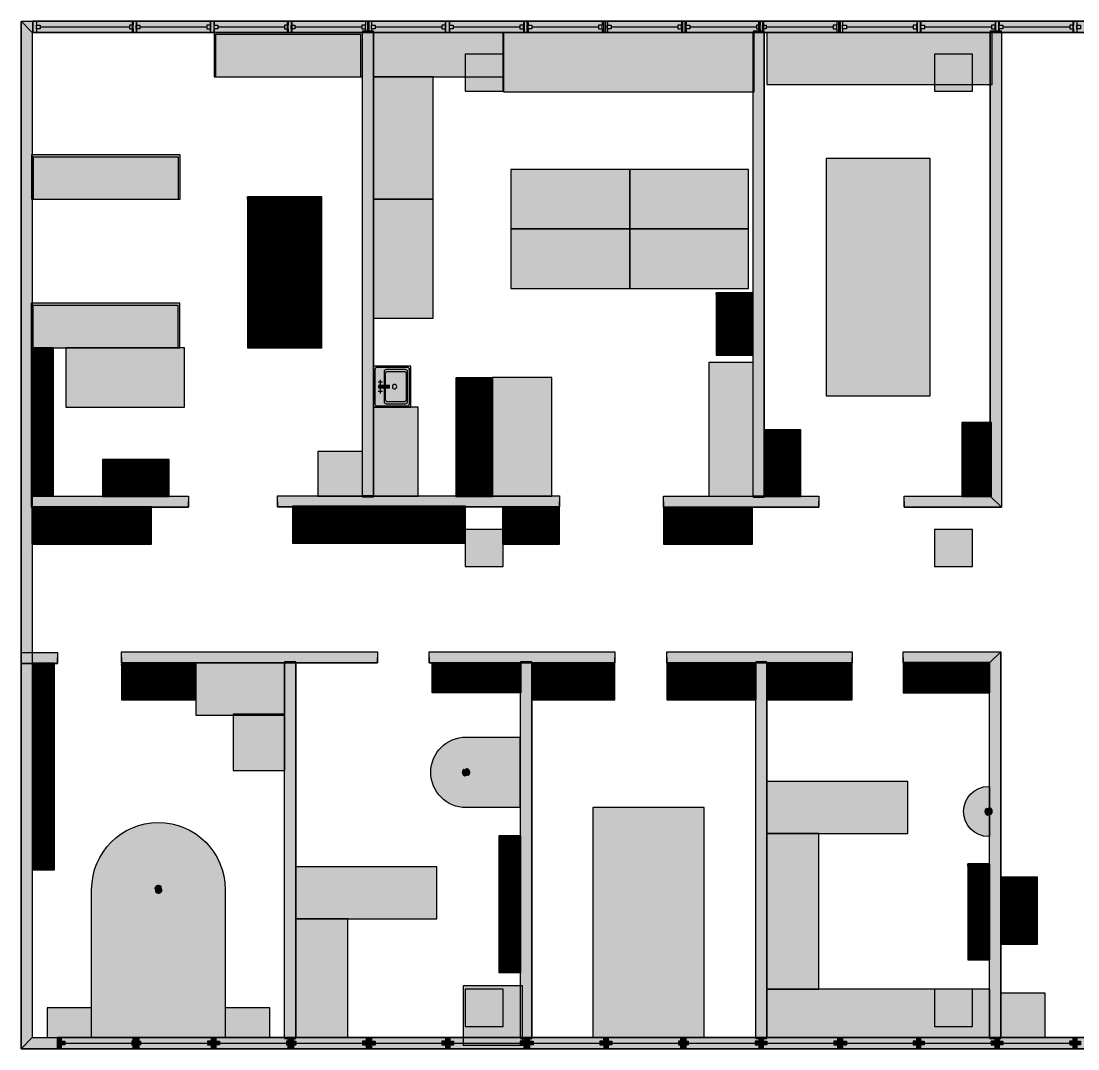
# Model space of a CAD drawing. Extents: x 245 to 28831, y 314 to 14169.
# Drawn here: x 245 to 14485, y 314 to 14169 of the extents above; entities that cross this region are included whole.
import ezdxf

# ---------------------------------------------------------------- set-up
doc = ezdxf.new("R2010")
doc.units = 0
doc.header["$LTSCALE"] = 292.888101
doc.header["$MEASUREMENT"] = 0
doc.linetypes.add('DASHED2', pattern=[0.375, 0.25, -0.125])
for name, color, linetype in [('MOUNTABLE', 7, 'CONTINUOUS'), ('OBSTACLE', 7, 'CONTINUOUS'), ('OCCUPIED', 7, 'CONTINUOUS'), ('WALL', 7, 'CONTINUOUS')]:
    doc.layers.add(name, color=color, linetype=linetype)
pattern_1 = [(45, (0, 0), (-2.2352, 2.2352), [])]

msp = doc.modelspace()

# ---------------------------------------------------------------- hatches: boundary and pattern name
at = {"layer": 'MOUNTABLE'}
for points in [[(2845, 14017), (2845, 13417), (4845, 13417), (4845, 14017)], [(6739, 13726), (6229, 13726), (6229, 13226), (6739, 13226)], [(13064, 13726), (12554, 13726), (12554, 13226), (13064, 13226)], [(386, 12367), (386, 11767), (2386, 11767), (2386, 12367)], [(381, 10367), (381, 9767), (2381, 9767), (2381, 10367)], [(6739, 7317), (6229, 7317), (6229, 6817), (6739, 6817)], [(13064, 7317), (12554, 7317), (12554, 6817), (13064, 6817)], [(6739, 1117), (6229, 1117), (6229, 617), (6739, 617)], [(13064, 1117), (12554, 1117), (12554, 617), (13064, 617)]]:
    msp.add_hatch(color=251, dxfattribs=at).paths.add_polyline_path(points)
at = {"layer": 'OBSTACLE'}
h = msp.add_hatch(dxfattribs=at)
h.set_pattern_fill('ANSI31', scale=25.4, style=0)
h.set_pattern_definition(pattern_1)
h.paths.add_polyline_path([(4295, 11800), (3295, 11800), (3295, 9767), (4295, 9767)], flags=0)
h = msp.add_hatch(dxfattribs=at)
h.set_pattern_fill('ANSI31', scale=25.4, style=0)
h.set_pattern_definition(pattern_1)
h.paths.add_polyline_path([(10110, 10505), (9610, 10505), (9610, 9664), (10110, 9664)], flags=0)
h = msp.add_hatch(dxfattribs=at)
h.set_pattern_fill('ANSI31', scale=25.4, style=0)
h.set_pattern_definition(pattern_1)
h.paths.add_polyline_path([(381, 7767), (681, 7767), (681, 9767), (381, 9767)], flags=0)
h = msp.add_hatch(dxfattribs=at)
h.set_pattern_fill('ANSI31', scale=25.4, style=0)
h.set_pattern_definition(pattern_1)
h.paths.add_polyline_path([(6601, 9360), (6101, 9360), (6101, 7760), (6601, 7760)], flags=0)
h = msp.add_hatch(dxfattribs=at)
h.set_pattern_fill('ANSI31', scale=25.4, style=0)
h.set_pattern_definition(pattern_1)
h.paths.add_polyline_path([(13321, 8760), (12921, 8760), (12921, 7760), (13321, 7760)], flags=0)
h = msp.add_hatch(dxfattribs=at)
h.set_pattern_fill('ANSI31', scale=25.4, style=0)
h.set_pattern_definition(pattern_1)
h.paths.add_polyline_path([(10251, 7760), (10751, 7760), (10751, 8660), (10251, 8660)], flags=0)
h = msp.add_hatch(dxfattribs=at)
h.set_pattern_fill('ANSI31', scale=25.4, style=0)
h.set_pattern_definition(pattern_1)
h.paths.add_polyline_path([(2241, 7760), (2241, 8260), (1341, 8260), (1341, 7760)], flags=0)
h = msp.add_hatch(dxfattribs=at)
h.set_pattern_fill('ANSI31', scale=25.4, style=0)
h.set_pattern_definition(pattern_1)
h.paths.add_polyline_path([(391, 7620), (391, 7120), (2000, 7120), (2000, 7620)], flags=0)
h = msp.add_hatch(dxfattribs=at)
h.set_pattern_fill('ANSI31', scale=25.4, style=0)
h.set_pattern_definition(pattern_1)
h.paths.add_polyline_path([(3900, 7630), (3900, 7130), (6231, 7130), (6231, 7630)], flags=0)
h = msp.add_hatch(dxfattribs=at)
h.set_pattern_fill('ANSI31', scale=25.4, style=0)
h.set_pattern_definition(pattern_1)
h.paths.add_polyline_path([(6731, 7620), (6731, 7120), (7500, 7120), (7500, 7620)], flags=0)
h = msp.add_hatch(dxfattribs=at)
h.set_pattern_fill('ANSI31', scale=25.4, style=0)
h.set_pattern_definition(pattern_1)
h.paths.add_polyline_path([(8900, 7617), (8900, 7117), (10101, 7117), (10101, 7617)], flags=0)
h = msp.add_hatch(dxfattribs=at)
h.set_pattern_fill('ANSI31', scale=25.4, style=0)
h.set_pattern_definition(pattern_1)
h.paths.add_polyline_path([(395, 2728), (695, 2728), (695, 5512), (395, 5512)], flags=0)
h = msp.add_hatch(dxfattribs=at)
h.set_pattern_fill('ANSI31', scale=25.4, style=0)
h.set_pattern_definition(pattern_1)
h.paths.add_polyline_path([(1595, 5520), (1595, 5020), (2591, 5020), (2591, 5520)], flags=0)
h = msp.add_hatch(dxfattribs=at)
h.set_pattern_fill('ANSI31', scale=25.4, style=0)
h.set_pattern_definition(pattern_1)
h.paths.add_polyline_path([(5781, 5520), (5781, 5120), (6981, 5120), (6981, 5520)], flags=0)
h = msp.add_hatch(dxfattribs=at)
h.set_pattern_fill('ANSI31', scale=25.4, style=0)
h.set_pattern_definition(pattern_1)
h.paths.add_polyline_path([(7121, 5520), (7121, 5020), (8244, 5020), (8244, 5520)], flags=0)
h = msp.add_hatch(dxfattribs=at)
h.set_pattern_fill('ANSI31', scale=25.4, style=0)
h.set_pattern_definition(pattern_1)
h.paths.add_polyline_path([(8945, 5520), (8945, 5020), (10151, 5020), (10151, 5520)], flags=0)
h = msp.add_hatch(dxfattribs=at)
h.set_pattern_fill('ANSI31', scale=25.4, style=0)
h.set_pattern_definition(pattern_1)
h.paths.add_polyline_path([(10291, 5520), (10291, 5020), (11445, 5020), (11445, 5520)], flags=0)
h = msp.add_hatch(dxfattribs=at)
h.set_pattern_fill('ANSI31', scale=25.4, style=0)
h.set_pattern_definition(pattern_1)
h.paths.add_polyline_path([(12130, 5523), (12130, 5115), (13300, 5115), (13300, 5523)], flags=0)
h = msp.add_hatch(dxfattribs=at)
h.set_pattern_fill('ANSI31', scale=25.4, style=0)
h.set_pattern_definition(pattern_1)
h.paths.add_polyline_path([(6980, 3187), (6680, 3187), (6680, 1343), (6980, 1343)], flags=0)
h = msp.add_hatch(dxfattribs=at)
h.set_pattern_fill('ANSI31', scale=25.4, style=0)
h.set_pattern_definition(pattern_1)
h.paths.add_polyline_path([(13300, 2807), (13000, 2807), (13000, 1515), (13300, 1515)], flags=0)
h = msp.add_hatch(dxfattribs=at)
h.set_pattern_fill('ANSI31', scale=25.4, style=0)
h.set_pattern_definition(pattern_1)
h.paths.add_polyline_path([(13441, 1727), (13941, 1727), (13941, 2627), (13441, 2627)], flags=0)
h = msp.add_hatch(dxfattribs=at)
h.set_pattern_fill('ANSI31', scale=25.4, style=0)
h.set_pattern_definition(pattern_1)
h.paths.add_polyline_path([(735, 317), (735, 467), (785, 467), (785, 417), (785, 367), (785, 317)], flags=0)
h.paths.add_polyline_path([(1835, 317), (1835, 467), (1785, 467), (1785, 417), (1785, 367), (1785, 317)], flags=0)
h = msp.add_hatch(dxfattribs=at)
h.set_pattern_fill('ANSI31', scale=25.4, style=0)
h.set_pattern_definition(pattern_1)
h.paths.add_polyline_path([(1755, 317), (1755, 467), (1805, 467), (1805, 417), (1805, 367), (1805, 317)], flags=0)
h.paths.add_polyline_path([(2855, 317), (2855, 467), (2805, 467), (2805, 417), (2805, 367), (2805, 317)], flags=0)
h = msp.add_hatch(dxfattribs=at)
h.set_pattern_fill('ANSI31', scale=25.4, style=0)
h.set_pattern_definition(pattern_1)
h.paths.add_polyline_path([(2820, 317), (2820, 467), (2870, 467), (2870, 417), (2870, 367), (2870, 317)], flags=0)
h.paths.add_polyline_path([(3920, 317), (3920, 467), (3870, 467), (3870, 417), (3870, 367), (3870, 317)], flags=0)
h = msp.add_hatch(dxfattribs=at)
h.set_pattern_fill('ANSI31', scale=25.4, style=0)
h.set_pattern_definition(pattern_1)
h.paths.add_polyline_path([(3845, 317), (3845, 467), (3895, 467), (3895, 417), (3895, 367), (3895, 317)], flags=0)
h.paths.add_polyline_path([(4945, 317), (4945, 467), (4895, 467), (4895, 417), (4895, 367), (4895, 317)], flags=0)
h = msp.add_hatch(dxfattribs=at)
h.set_pattern_fill('ANSI31', scale=25.4, style=0)
h.set_pattern_definition(pattern_1)
h.paths.add_polyline_path([(4915, 317), (4915, 467), (4965, 467), (4965, 417), (4965, 367), (4965, 317)], flags=0)
h.paths.add_polyline_path([(6015, 317), (6015, 467), (5965, 467), (5965, 417), (5965, 367), (5965, 317)], flags=0)
h = msp.add_hatch(dxfattribs=at)
h.set_pattern_fill('ANSI31', scale=25.4, style=0)
h.set_pattern_definition(pattern_1)
h.paths.add_polyline_path([(5970, 317), (5970, 467), (6020, 467), (6020, 417), (6020, 367), (6020, 317)], flags=0)
h.paths.add_polyline_path([(7070, 317), (7070, 467), (7020, 467), (7020, 417), (7020, 367), (7020, 317)], flags=0)
h = msp.add_hatch(dxfattribs=at)
h.set_pattern_fill('ANSI31', scale=25.4, style=0)
h.set_pattern_definition(pattern_1)
h.paths.add_polyline_path([(7045, 317), (7045, 467), (7095, 467), (7095, 417), (7095, 367), (7095, 317)], flags=0)
h.paths.add_polyline_path([(8145, 317), (8145, 467), (8095, 467), (8095, 417), (8095, 367), (8095, 317)], flags=0)
h = msp.add_hatch(dxfattribs=at)
h.set_pattern_fill('ANSI31', scale=25.4, style=0)
h.set_pattern_definition(pattern_1)
h.paths.add_polyline_path([(8105, 317), (8105, 467), (8155, 467), (8155, 417), (8155, 367), (8155, 317)], flags=0)
h.paths.add_polyline_path([(9205, 317), (9205, 467), (9155, 467), (9155, 417), (9155, 367), (9155, 317)], flags=0)
h = msp.add_hatch(dxfattribs=at)
h.set_pattern_fill('ANSI31', scale=25.4, style=0)
h.set_pattern_definition(pattern_1)
h.paths.add_polyline_path([(9135, 317), (9135, 467), (9185, 467), (9185, 417), (9185, 367), (9185, 317)], flags=0)
h.paths.add_polyline_path([(10235, 317), (10235, 467), (10185, 467), (10185, 417), (10185, 367), (10185, 317)], flags=0)
h = msp.add_hatch(dxfattribs=at)
h.set_pattern_fill('ANSI31', scale=25.4, style=0)
h.set_pattern_definition(pattern_1)
h.paths.add_polyline_path([(10195, 317), (10195, 467), (10245, 467), (10245, 417), (10245, 367), (10245, 317)], flags=0)
h.paths.add_polyline_path([(11295, 317), (11295, 467), (11245, 467), (11245, 417), (11245, 367), (11245, 317)], flags=0)
h = msp.add_hatch(dxfattribs=at)
h.set_pattern_fill('ANSI31', scale=25.4, style=0)
h.set_pattern_definition(pattern_1)
h.paths.add_polyline_path([(11265, 317), (11265, 467), (11315, 467), (11315, 417), (11315, 367), (11315, 317)], flags=0)
h.paths.add_polyline_path([(12365, 317), (12365, 467), (12315, 467), (12315, 417), (12315, 367), (12315, 317)], flags=0)
h = msp.add_hatch(dxfattribs=at)
h.set_pattern_fill('ANSI31', scale=25.4, style=0)
h.set_pattern_definition(pattern_1)
h.paths.add_polyline_path([(12315, 317), (12315, 467), (12365, 467), (12365, 417), (12365, 367), (12365, 317)], flags=0)
h.paths.add_polyline_path([(13415, 317), (13415, 467), (13365, 467), (13365, 417), (13365, 367), (13365, 317)], flags=0)
h = msp.add_hatch(dxfattribs=at)
h.set_pattern_fill('ANSI31', scale=25.4, style=0)
h.set_pattern_definition(pattern_1)
h.paths.add_polyline_path([(13375, 317), (13375, 467), (13425, 467), (13425, 417), (13425, 367), (13425, 317)], flags=0)
h.paths.add_polyline_path([(14475, 317), (14475, 467), (14425, 467), (14425, 417), (14425, 367), (14425, 317)], flags=0)
h = msp.add_hatch(dxfattribs=at)
h.set_pattern_fill('ANSI31', scale=25.4, style=0)
h.set_pattern_definition(pattern_1)
h.paths.add_polyline_path([(14420, 317), (14420, 467), (14470, 467), (14470, 417), (14470, 367), (14470, 317)], flags=0)
h.paths.add_polyline_path([(15520, 317), (15520, 467), (15470, 467), (15470, 417), (15470, 367), (15470, 317)], flags=0)
h = msp.add_hatch(dxfattribs=at)
h.set_pattern_fill('ANSI31', scale=25.4, style=0)
h.set_pattern_definition(pattern_1)
h.paths.add_polyline_path([(785, 417), (835, 417), (835, 367), (785, 367)], flags=0)
h.paths.add_polyline_path([(1785, 417), (1735, 417), (1735, 367), (1785, 367)], flags=0)
h = msp.add_hatch(dxfattribs=at)
h.set_pattern_fill('ANSI31', scale=25.4, style=0)
h.set_pattern_definition(pattern_1)
h.paths.add_polyline_path([(1805, 417), (1855, 417), (1855, 367), (1805, 367)], flags=0)
h.paths.add_polyline_path([(2805, 417), (2755, 417), (2755, 367), (2805, 367)], flags=0)
h = msp.add_hatch(dxfattribs=at)
h.set_pattern_fill('ANSI31', scale=25.4, style=0)
h.set_pattern_definition(pattern_1)
h.paths.add_polyline_path([(2870, 417), (2920, 417), (2920, 367), (2870, 367)], flags=0)
h.paths.add_polyline_path([(3870, 417), (3820, 417), (3820, 367), (3870, 367)], flags=0)
h = msp.add_hatch(dxfattribs=at)
h.set_pattern_fill('ANSI31', scale=25.4, style=0)
h.set_pattern_definition(pattern_1)
h.paths.add_polyline_path([(3895, 417), (3945, 417), (3945, 367), (3895, 367)], flags=0)
h.paths.add_polyline_path([(4895, 417), (4845, 417), (4845, 367), (4895, 367)], flags=0)
h = msp.add_hatch(dxfattribs=at)
h.set_pattern_fill('ANSI31', scale=25.4, style=0)
h.set_pattern_definition(pattern_1)
h.paths.add_polyline_path([(4965, 417), (5015, 417), (5015, 367), (4965, 367)], flags=0)
h.paths.add_polyline_path([(5965, 417), (5915, 417), (5915, 367), (5965, 367)], flags=0)
h = msp.add_hatch(dxfattribs=at)
h.set_pattern_fill('ANSI31', scale=25.4, style=0)
h.set_pattern_definition(pattern_1)
h.paths.add_polyline_path([(6020, 417), (6070, 417), (6070, 367), (6020, 367)], flags=0)
h.paths.add_polyline_path([(7020, 417), (6970, 417), (6970, 367), (7020, 367)], flags=0)
h = msp.add_hatch(dxfattribs=at)
h.set_pattern_fill('ANSI31', scale=25.4, style=0)
h.set_pattern_definition(pattern_1)
h.paths.add_polyline_path([(7095, 417), (7145, 417), (7145, 367), (7095, 367)], flags=0)
h.paths.add_polyline_path([(8095, 417), (8045, 417), (8045, 367), (8095, 367)], flags=0)
h = msp.add_hatch(dxfattribs=at)
h.set_pattern_fill('ANSI31', scale=25.4, style=0)
h.set_pattern_definition(pattern_1)
h.paths.add_polyline_path([(8155, 417), (8205, 417), (8205, 367), (8155, 367)], flags=0)
h.paths.add_polyline_path([(9155, 417), (9105, 417), (9105, 367), (9155, 367)], flags=0)
h = msp.add_hatch(dxfattribs=at)
h.set_pattern_fill('ANSI31', scale=25.4, style=0)
h.set_pattern_definition(pattern_1)
h.paths.add_polyline_path([(9185, 417), (9235, 417), (9235, 367), (9185, 367)], flags=0)
h.paths.add_polyline_path([(10185, 417), (10135, 417), (10135, 367), (10185, 367)], flags=0)
h = msp.add_hatch(dxfattribs=at)
h.set_pattern_fill('ANSI31', scale=25.4, style=0)
h.set_pattern_definition(pattern_1)
h.paths.add_polyline_path([(10245, 417), (10295, 417), (10295, 367), (10245, 367)], flags=0)
h.paths.add_polyline_path([(11245, 417), (11195, 417), (11195, 367), (11245, 367)], flags=0)
h = msp.add_hatch(dxfattribs=at)
h.set_pattern_fill('ANSI31', scale=25.4, style=0)
h.set_pattern_definition(pattern_1)
h.paths.add_polyline_path([(11315, 417), (11365, 417), (11365, 367), (11315, 367)], flags=0)
h.paths.add_polyline_path([(12315, 417), (12265, 417), (12265, 367), (12315, 367)], flags=0)
h = msp.add_hatch(dxfattribs=at)
h.set_pattern_fill('ANSI31', scale=25.4, style=0)
h.set_pattern_definition(pattern_1)
h.paths.add_polyline_path([(12365, 417), (12415, 417), (12415, 367), (12365, 367)], flags=0)
h.paths.add_polyline_path([(13365, 417), (13315, 417), (13315, 367), (13365, 367)], flags=0)
h = msp.add_hatch(dxfattribs=at)
h.set_pattern_fill('ANSI31', scale=25.4, style=0)
h.set_pattern_definition(pattern_1)
h.paths.add_polyline_path([(13425, 417), (13475, 417), (13475, 367), (13425, 367)], flags=0)
h.paths.add_polyline_path([(14425, 417), (14375, 417), (14375, 367), (14425, 367)], flags=0)
h = msp.add_hatch(dxfattribs=at)
h.set_pattern_fill('ANSI31', scale=25.4, style=0)
h.set_pattern_definition(pattern_1)
h.paths.add_polyline_path([(14470, 417), (14520, 417), (14520, 367), (14470, 367)], flags=0)
h.paths.add_polyline_path([(15470, 417), (15420, 417), (15420, 367), (15470, 367)], flags=0)
at = {"layer": 'OCCUPIED'}
for points in [[(4995, 13417), (6741, 13417), (6741, 14017), (4995, 14017)], [(6745, 13217), (10121, 13217), (10121, 14017), (6745, 14017)], [(10295, 13317), (13331, 13317), (13331, 14017), (10295, 14017)], [(4995, 13417), (4995, 11767), (5795, 11767), (5795, 13417)], [(11095, 9117), (12495, 9117), (12495, 12317), (11095, 12317)], [(6845, 11367), (8445, 11367), (8445, 12167), (6845, 12167)], [(8445, 11367), (10045, 11367), (10045, 12167), (8445, 12167)], [(4995, 11767), (4995, 10167), (5795, 10167), (5795, 11767)], [(6845, 10567), (8445, 10567), (8445, 11367), (6845, 11367)], [(8445, 10567), (10045, 10567), (10045, 11367), (8445, 11367)], [(2445, 9767), (845, 9767), (845, 8967), (2445, 8967)], [(9510, 7767), (10110, 7767), (10110, 9567), (9510, 9567)], [(5495, 8967), (5495, 9517), (4995, 9517), (4995, 8967)], [(5436, 9416, 0.414214), (5409, 9443), (5178, 9443, 0.414214), (5151, 9416), (5151, 9068, 0.414214), (5178, 9040), (5409, 9040, 0.414214), (5436, 9068)], [(5209, 9227), (5209, 9257), (5059, 9257), (5059, 9227)], [(6595, 9367), (6595, 7767), (7395, 7767), (7395, 9367)], [(4995, 7767), (5595, 7767), (5595, 8967), (4995, 8967)], [(4245, 7767), (4845, 7767), (4845, 8367), (4245, 8367)], [(2600, 4815), (3800, 4815), (3800, 5515), (2600, 5515)], [(3100, 4825), (3100, 4065), (3800, 4065), (3800, 4825)], [(6965, 3567), (6240, 3567, -1), (6240, 4517), (6965, 4517)], [(6290, 4042, -1), (6190, 4042, -1)], [(10295, 3217), (12195, 3217), (12195, 3917), (10295, 3917)], [(13295, 3177), (13282, 3177, -1), (13282, 3852), (13295, 3852)], [(7950, 467), (9450, 467), (9450, 3567), (7950, 3567)], [(13332, 3515, -1), (13232, 3515, -1)], [(1195, 467), (1195, 2465, -1), (2995, 2465), (2995, 467)], [(10295, 3217), (10295, 1117), (10995, 1117), (10995, 3217)], [(3945, 2067), (5845, 2067), (5845, 2767), (3945, 2767)], [(2095, 2415, -1), (2095, 2515, -1)], [(3945, 2067), (3945, 467), (4645, 467), (4645, 2067)], [(6200, 365), (7000, 365), (7000, 1165), (6200, 1165)], [(10295, 467), (13300, 467), (13300, 1117), (10295, 1117)], [(13445, 467), (14045, 467), (14045, 1067), (13445, 1067)], [(595, 467), (1195, 467), (1195, 867), (595, 867)], [(2995, 467), (3595, 467), (3595, 867), (2995, 867)]]:
    msp.add_hatch(color=254, dxfattribs=at).paths.add_polyline_path(points)
h = msp.add_hatch(color=254, dxfattribs=at)
h.paths.add_polyline_path([(5478, 9473, 0.414214), (5451, 9501), (5039, 9501, 0.414214), (5012, 9473), (5012, 9010, 0.414214), (5039, 8983), (5451, 8983, 0.414214), (5478, 9010)])
h.paths.add_polyline_path([(5451, 9444, 0.414214), (5424, 9472), (5163, 9472, 0.414214), (5136, 9444), (5136, 9039, 0.414214), (5163, 9012), (5424, 9012, 0.414214), (5451, 9039)])
at = {"layer": 'WALL'}
for points in [[(395, 14017), (395, 467), (245, 317), (245, 14167)], [(245, 14167), (28831, 14167), (28681, 14017), (395, 14017)], [(4845, 14017), (4995, 14017), (4995, 14032), (4845, 14032)], [(4845, 7770), (4845, 14017), (4995, 14017), (4995, 7770)], [(10109, 14017), (10259, 14017), (10259, 14032), (10109, 14032)], [(10109, 7767), (10109, 14017), (10259, 14017), (10259, 7767)], [(13305, 14017), (13455, 14017), (13455, 14032), (13305, 14032)], [(13455, 14017), (13455, 7617), (13305, 7767), (13305, 14017)], [(395, 7617), (395, 7767), (380, 7767), (380, 7617)], [(395, 7767), (2500, 7767), (2500, 7692), (2500, 7617), (395, 7617)], [(3700, 7770), (7500, 7770), (7500, 7695), (7500, 7620), (3700, 7620), (3700, 7695)], [(4995, 7770), (4845, 7770), (4845, 7755), (4995, 7755)], [(8900, 7767), (10995, 7767), (10995, 7692), (10995, 7617), (8900, 7617), (8900, 7692)], [(10259, 7767), (10109, 7767), (10109, 7752), (10259, 7752)], [(12145, 7767), (13305, 7767), (13455, 7617), (12145, 7617), (12145, 7692)], [(245, 5659), (733, 5659), (733, 5584), (733, 5509), (245, 5509), (245, 5584)], [(1595, 5667), (5045, 5667), (5045, 5592), (5045, 5517), (1595, 5517), (1595, 5592)], [(5745, 5667), (8245, 5667), (8245, 5592), (8245, 5517), (5745, 5517), (5745, 5592)], [(8945, 5667), (11445, 5667), (11445, 5592), (11445, 5517), (8945, 5517), (8945, 5592)], [(12130, 5667), (13445, 5667), (13295, 5517), (12130, 5517), (12130, 5592)], [(13295, 467), (13295, 5517), (13445, 5667), (13445, 467)], [(3795, 5517), (3945, 5517), (3945, 5532), (3795, 5532)], [(3795, 467), (3795, 5517), (3945, 5517), (3945, 467)], [(6975, 5517), (7125, 5517), (7125, 5532), (6975, 5532)], [(6975, 467), (6975, 5517), (7125, 5517), (7125, 467)], [(10145, 5517), (10295, 5517), (10295, 5532), (10145, 5532)], [(10145, 467), (10145, 5517), (10295, 5517), (10295, 467)], [(395, 467), (28681, 467), (28831, 317), (245, 317)], [(3945, 467), (3795, 467), (3795, 452), (3945, 452)], [(7125, 467), (6975, 467), (6975, 452), (7125, 452)], [(10295, 467), (10145, 467), (10145, 452), (10295, 452)], [(13445, 467), (13295, 467), (13295, 452), (13445, 452)]]:
    msp.add_hatch(color=253, dxfattribs=at).paths.add_polyline_path(points)

# ---------------------------------------------------------------- linework, layer by layer
at = {"layer": 'MOUNTABLE', "linetype": 'CONTINUOUS'}
for points in [[(2845, 14017), (2845, 13417), (4845, 13417), (4845, 14017)], [(6739, 13726), (6229, 13726), (6229, 13226), (6739, 13226)], [(13064, 13726), (12554, 13726), (12554, 13226), (13064, 13226)], [(386, 12367), (386, 11767), (2386, 11767), (2386, 12367)], [(381, 10367), (381, 9767), (2381, 9767), (2381, 10367)], [(6739, 7317), (6229, 7317), (6229, 6817), (6739, 6817)], [(13064, 7317), (12554, 7317), (12554, 6817), (13064, 6817)], [(6739, 1117), (6229, 1117), (6229, 617), (6739, 617)], [(13064, 1117), (12554, 1117), (12554, 617), (13064, 617)]]:
    msp.add_lwpolyline(points, close=True, dxfattribs=at)
for points in [[(2870, 13417), (2870, 13992), (4820, 13992), (4820, 13417)], [(411, 11767), (411, 12342), (2361, 12342), (2361, 11767)], [(406, 9767), (406, 10342), (2356, 10342), (2356, 9767)]]:
    msp.add_lwpolyline(points, dxfattribs=at)
at = {"layer": 'OBSTACLE', "linetype": 'CONTINUOUS'}
for p, q in [((401, 14017), (401, 14167)), ((401, 14167), (451, 14167)), ((401, 14017), (401, 14167)), ((451, 14167), (451, 14117)), ((1745, 14017), (1745, 14167)), ((1745, 14167), (1795, 14167)), ((1745, 14017), (1745, 14167)), ((1805, 14167), (1755, 14167)), ((1755, 14167), (1755, 14117)), ((1795, 14167), (1795, 14117)), ((1805, 14017), (1805, 14167)), ((1805, 14017), (1805, 14167)), ((2795, 14017), (2795, 14167)), ((2795, 14167), (2845, 14167)), ((2795, 14017), (2795, 14167)), ((2845, 14167), (2795, 14167)), ((2795, 14167), (2795, 14117)), ((2845, 14167), (2845, 14117)), ((2845, 14017), (2845, 14167)), ((2845, 14017), (2845, 14167)), ((3835, 14017), (3835, 14167)), ((3835, 14167), (3885, 14167)), ((3835, 14017), (3835, 14167)), ((3895, 14167), (3845, 14167)), ((3845, 14167), (3845, 14117)), ((3885, 14167), (3885, 14117)), ((3895, 14017), (3895, 14167)), ((3895, 14017), (3895, 14167)), ((4935, 14167), (4885, 14167)), ((4885, 14167), (4885, 14117)), ((4915, 14017), (4915, 14167)), ((4915, 14167), (4965, 14167)), ((4915, 14017), (4915, 14167)), ((4935, 14017), (4935, 14167)), ((4935, 14017), (4935, 14167)), ((4965, 14167), (4965, 14117)), ((6015, 14167), (5965, 14167)), ((5965, 14167), (5965, 14117)), ((5965, 14017), (5965, 14167)), ((5965, 14167), (6015, 14167)), ((5965, 14017), (5965, 14167)), ((6015, 14017), (6015, 14167)), ((6015, 14017), (6015, 14167)), ((6015, 14167), (6015, 14117)), ((7065, 14167), (7015, 14167)), ((7015, 14167), (7015, 14117)), ((7025, 14017), (7025, 14167)), ((7025, 14167), (7075, 14167)), ((7025, 14017), (7025, 14167)), ((7065, 14017), (7065, 14167)), ((7065, 14017), (7065, 14167)), ((7075, 14167), (7075, 14117)), ((8125, 14167), (8075, 14167)), ((8075, 14167), (8075, 14117)), ((8095, 14017), (8095, 14167)), ((8095, 14167), (8145, 14167)), ((8095, 14017), (8095, 14167)), ((8125, 14017), (8125, 14167)), ((8125, 14017), (8125, 14167)), ((8145, 14167), (8145, 14117)), ((9195, 14167), (9145, 14167)), ((9145, 14167), (9145, 14117)), ((9155, 14017), (9155, 14167)), ((9155, 14167), (9205, 14167)), ((9155, 14017), (9155, 14167)), ((9195, 14017), (9195, 14167)), ((9195, 14017), (9195, 14167)), ((9205, 14167), (9205, 14117)), ((10185, 14017), (10185, 14167)), ((10185, 14167), (10235, 14167)), ((10185, 14017), (10185, 14167)), ((10255, 14167), (10205, 14167)), ((10205, 14167), (10205, 14117)), ((10235, 14167), (10235, 14117)), ((10255, 14017), (10255, 14167)), ((10255, 14017), (10255, 14167)), ((11285, 14167), (11235, 14167)), ((11235, 14167), (11235, 14117)), ((11265, 14017), (11265, 14167)), ((11265, 14167), (11315, 14167)), ((11265, 14017), (11265, 14167)), ((11285, 14017), (11285, 14167)), ((11285, 14017), (11285, 14167)), ((11315, 14167), (11315, 14117)), ((12365, 14167), (12315, 14167)), ((12315, 14167), (12315, 14117)), ((12320, 14017), (12320, 14167)), ((12320, 14167), (12370, 14167)), ((12320, 14017), (12320, 14167)), ((12365, 14017), (12365, 14167)), ((12365, 14017), (12365, 14167)), ((12370, 14167), (12370, 14117)), ((13420, 14167), (13370, 14167)), ((13370, 14167), (13370, 14117)), ((13375, 14017), (13375, 14167)), ((13375, 14167), (13425, 14167)), ((13375, 14017), (13375, 14167)), ((13420, 14017), (13420, 14167)), ((13420, 14017), (13420, 14167)), ((13425, 14167), (13425, 14117)), ((14420, 14017), (14420, 14167)), ((14420, 14167), (14470, 14167)), ((14420, 14017), (14420, 14167)), ((14475, 14167), (14425, 14167)), ((14425, 14167), (14425, 14117)), ((14470, 14167), (14470, 14117)), ((14475, 14017), (14475, 14167)), ((14475, 14017), (14475, 14167)), ((451, 14017), (401, 14017)), ((451, 14067), (451, 14017)), ((501, 14092), (1705, 14092)), ((1795, 14017), (1745, 14017)), ((1755, 14067), (1755, 14017)), ((1755, 14017), (1805, 14017)), ((1795, 14067), (1795, 14017)), ((1845, 14092), (2745, 14092)), ((2795, 14067), (2795, 14017)), ((2845, 14017), (2795, 14017)), ((2795, 14017), (2845, 14017)), ((2845, 14067), (2845, 14017)), ((2895, 14092), (3795, 14092)), ((3885, 14017), (3835, 14017)), ((3845, 14067), (3845, 14017)), ((3845, 14017), (3895, 14017)), ((3885, 14067), (3885, 14017)), ((3935, 14092), (4835, 14092)), ((4885, 14067), (4885, 14017)), ((4885, 14017), (4935, 14017)), ((4965, 14017), (4915, 14017)), ((4965, 14067), (4965, 14017)), ((5015, 14092), (5915, 14092)), ((5965, 14067), (5965, 14017)), ((5965, 14017), (6015, 14017)), ((6015, 14017), (5965, 14017)), ((6015, 14067), (6015, 14017)), ((6065, 14092), (6965, 14092)), ((7015, 14067), (7015, 14017)), ((7015, 14017), (7065, 14017)), ((7075, 14017), (7025, 14017)), ((7075, 14067), (7075, 14017)), ((7125, 14092), (8025, 14092)), ((8075, 14067), (8075, 14017)), ((8075, 14017), (8125, 14017)), ((8145, 14017), (8095, 14017)), ((8145, 14067), (8145, 14017)), ((8195, 14092), (9095, 14092)), ((9145, 14067), (9145, 14017)), ((9145, 14017), (9195, 14017)), ((9205, 14017), (9155, 14017)), ((9205, 14067), (9205, 14017)), ((9255, 14092), (10155, 14092)), ((10235, 14017), (10185, 14017)), ((10205, 14067), (10205, 14017)), ((10205, 14017), (10255, 14017)), ((10235, 14067), (10235, 14017)), ((10285, 14092), (11185, 14092)), ((11235, 14067), (11235, 14017)), ((11235, 14017), (11285, 14017)), ((11315, 14017), (11265, 14017)), ((11315, 14067), (11315, 14017)), ((11365, 14092), (12265, 14092)), ((12315, 14067), (12315, 14017)), ((12315, 14017), (12365, 14017)), ((12370, 14017), (12320, 14017)), ((12370, 14067), (12370, 14017)), ((12420, 14092), (13320, 14092)), ((13370, 14067), (13370, 14017)), ((13370, 14017), (13420, 14017)), ((13425, 14017), (13375, 14017)), ((13425, 14067), (13425, 14017)), ((13475, 14092), (14375, 14092)), ((14470, 14017), (14420, 14017)), ((14425, 14067), (14425, 14017)), ((14425, 14017), (14475, 14017)), ((14470, 14067), (14470, 14017)), ((735, 317), (735, 467)), ((735, 467), (785, 467)), ((735, 317), (735, 467)), ((785, 467), (785, 417)), ((1755, 317), (1755, 467)), ((1755, 467), (1805, 467)), ((1755, 317), (1755, 467)), ((1835, 467), (1785, 467)), ((1785, 467), (1785, 417)), ((1805, 467), (1805, 417)), ((1835, 317), (1835, 467)), ((1835, 317), (1835, 467)), ((2855, 467), (2805, 467)), ((2805, 467), (2805, 417)), ((2820, 317), (2820, 467)), ((2820, 467), (2870, 467)), ((2820, 317), (2820, 467)), ((2855, 317), (2855, 467)), ((2855, 317), (2855, 467)), ((2870, 467), (2870, 417)), ((3845, 317), (3845, 467)), ((3845, 467), (3895, 467)), ((3845, 317), (3845, 467)), ((3920, 467), (3870, 467)), ((3870, 467), (3870, 417)), ((3895, 467), (3895, 417)), ((3920, 317), (3920, 467)), ((3920, 317), (3920, 467)), ((4945, 467), (4895, 467)), ((4895, 467), (4895, 417)), ((4915, 317), (4915, 467)), ((4915, 467), (4965, 467)), ((4915, 317), (4915, 467)), ((4945, 317), (4945, 467)), ((4945, 317), (4945, 467)), ((4965, 467), (4965, 417)), ((6015, 467), (5965, 467)), ((5965, 467), (5965, 417)), ((5970, 317), (5970, 467)), ((5970, 467), (6020, 467)), ((5970, 317), (5970, 467)), ((6015, 317), (6015, 467)), ((6015, 317), (6015, 467)), ((6020, 467), (6020, 417)), ((7070, 467), (7020, 467)), ((7020, 467), (7020, 417)), ((7045, 317), (7045, 467)), ((7045, 467), (7095, 467)), ((7045, 317), (7045, 467)), ((7070, 317), (7070, 467)), ((7070, 317), (7070, 467)), ((7095, 467), (7095, 417)), ((8145, 467), (8095, 467)), ((8095, 467), (8095, 417)), ((8105, 317), (8105, 467)), ((8105, 467), (8155, 467)), ((8105, 317), (8105, 467)), ((8145, 317), (8145, 467)), ((8145, 317), (8145, 467)), ((8155, 467), (8155, 417)), ((9135, 317), (9135, 467)), ((9135, 467), (9185, 467)), ((9135, 317), (9135, 467)), ((9205, 467), (9155, 467)), ((9155, 467), (9155, 417)), ((9185, 467), (9185, 417)), ((9205, 317), (9205, 467)), ((9205, 317), (9205, 467)), ((10235, 467), (10185, 467)), ((10185, 467), (10185, 417)), ((10195, 317), (10195, 467)), ((10195, 467), (10245, 467)), ((10195, 317), (10195, 467)), ((10235, 317), (10235, 467)), ((10235, 317), (10235, 467)), ((10245, 467), (10245, 417)), ((11295, 467), (11245, 467)), ((11245, 467), (11245, 417)), ((11265, 317), (11265, 467)), ((11265, 467), (11315, 467)), ((11265, 317), (11265, 467)), ((11295, 317), (11295, 467)), ((11295, 317), (11295, 467)), ((11315, 467), (11315, 417)), ((12365, 467), (12315, 467)), ((12315, 467), (12315, 417)), ((12315, 317), (12315, 467)), ((12315, 467), (12365, 467)), ((12315, 317), (12315, 467)), ((12365, 317), (12365, 467)), ((12365, 317), (12365, 467)), ((12365, 467), (12365, 417)), ((13415, 467), (13365, 467)), ((13365, 467), (13365, 417)), ((13375, 317), (13375, 467)), ((13375, 467), (13425, 467)), ((13375, 317), (13375, 467)), ((13415, 317), (13415, 467)), ((13415, 317), (13415, 467)), ((13425, 467), (13425, 417)), ((14420, 317), (14420, 467)), ((14420, 467), (14470, 467)), ((14420, 317), (14420, 467)), ((14475, 467), (14425, 467)), ((14425, 467), (14425, 417)), ((14470, 467), (14470, 417)), ((14475, 317), (14475, 467)), ((14475, 317), (14475, 467)), ((785, 317), (735, 317)), ((785, 367), (785, 317)), ((835, 392), (1735, 392)), ((1805, 317), (1755, 317)), ((1785, 367), (1785, 317)), ((1785, 317), (1835, 317)), ((1805, 367), (1805, 317)), ((1855, 392), (2755, 392)), ((2805, 367), (2805, 317)), ((2805, 317), (2855, 317)), ((2870, 317), (2820, 317)), ((2870, 367), (2870, 317)), ((2920, 392), (3820, 392)), ((3895, 317), (3845, 317)), ((3870, 367), (3870, 317)), ((3870, 317), (3920, 317)), ((3895, 367), (3895, 317)), ((3945, 392), (4845, 392)), ((4895, 367), (4895, 317)), ((4895, 317), (4945, 317)), ((4965, 317), (4915, 317)), ((4965, 367), (4965, 317)), ((5015, 392), (5915, 392)), ((5965, 367), (5965, 317)), ((5965, 317), (6015, 317)), ((6020, 317), (5970, 317)), ((6020, 367), (6020, 317)), ((6070, 392), (6970, 392)), ((7020, 367), (7020, 317)), ((7020, 317), (7070, 317)), ((7095, 317), (7045, 317)), ((7095, 367), (7095, 317)), ((7145, 392), (8045, 392)), ((8095, 367), (8095, 317)), ((8095, 317), (8145, 317)), ((8155, 317), (8105, 317)), ((8155, 367), (8155, 317)), ((8205, 392), (9105, 392)), ((9185, 317), (9135, 317)), ((9155, 367), (9155, 317)), ((9155, 317), (9205, 317)), ((9185, 367), (9185, 317)), ((9235, 392), (10135, 392)), ((10185, 367), (10185, 317)), ((10185, 317), (10235, 317)), ((10245, 317), (10195, 317)), ((10245, 367), (10245, 317)), ((10295, 392), (11195, 392)), ((11245, 367), (11245, 317)), ((11245, 317), (11295, 317)), ((11315, 317), (11265, 317)), ((11315, 367), (11315, 317)), ((11365, 392), (12265, 392)), ((12315, 367), (12315, 317)), ((12315, 317), (12365, 317)), ((12365, 317), (12315, 317)), ((12365, 367), (12365, 317)), ((12415, 392), (13315, 392)), ((13365, 367), (13365, 317)), ((13365, 317), (13415, 317)), ((13425, 317), (13375, 317)), ((13425, 367), (13425, 317)), ((13475, 392), (14375, 392)), ((14470, 317), (14420, 317)), ((14425, 367), (14425, 317)), ((14425, 317), (14475, 317)), ((14470, 367), (14470, 317))]:
    msp.add_line(p, q, dxfattribs=at)
for points in [[(401, 14014), (1805, 14014), (1805, 14169), (401, 14169)], [(451, 14117), (501, 14117), (501, 14067), (451, 14067)], [(1755, 14117), (1705, 14117), (1705, 14067), (1755, 14067)], [(1745, 14014), (2845, 14014), (2845, 14169), (1745, 14169)], [(1795, 14117), (1845, 14117), (1845, 14067), (1795, 14067)], [(2795, 14117), (2745, 14117), (2745, 14067), (2795, 14067)], [(2795, 14014), (3895, 14014), (3895, 14169), (2795, 14169)], [(2845, 14117), (2895, 14117), (2895, 14067), (2845, 14067)], [(3845, 14117), (3795, 14117), (3795, 14067), (3845, 14067)], [(3835, 14014), (4935, 14014), (4935, 14169), (3835, 14169)], [(3885, 14117), (3935, 14117), (3935, 14067), (3885, 14067)], [(4885, 14117), (4835, 14117), (4835, 14067), (4885, 14067)], [(4915, 14014), (6015, 14014), (6015, 14169), (4915, 14169)], [(4965, 14117), (5015, 14117), (5015, 14067), (4965, 14067)], [(5965, 14117), (5915, 14117), (5915, 14067), (5965, 14067)], [(5965, 14014), (7065, 14014), (7065, 14169), (5965, 14169)], [(6015, 14117), (6065, 14117), (6065, 14067), (6015, 14067)], [(7015, 14117), (6965, 14117), (6965, 14067), (7015, 14067)], [(7025, 14014), (8125, 14014), (8125, 14169), (7025, 14169)], [(7075, 14117), (7125, 14117), (7125, 14067), (7075, 14067)], [(8075, 14117), (8025, 14117), (8025, 14067), (8075, 14067)], [(8095, 14014), (9195, 14014), (9195, 14169), (8095, 14169)], [(8145, 14117), (8195, 14117), (8195, 14067), (8145, 14067)], [(9145, 14117), (9095, 14117), (9095, 14067), (9145, 14067)], [(9155, 14014), (10255, 14014), (10255, 14169), (9155, 14169)], [(9205, 14117), (9255, 14117), (9255, 14067), (9205, 14067)], [(10205, 14117), (10155, 14117), (10155, 14067), (10205, 14067)], [(10185, 14014), (11285, 14014), (11285, 14169), (10185, 14169)], [(10235, 14117), (10285, 14117), (10285, 14067), (10235, 14067)], [(11235, 14117), (11185, 14117), (11185, 14067), (11235, 14067)], [(11265, 14014), (12365, 14014), (12365, 14169), (11265, 14169)], [(11315, 14117), (11365, 14117), (11365, 14067), (11315, 14067)], [(12315, 14117), (12265, 14117), (12265, 14067), (12315, 14067)], [(12320, 14014), (13420, 14014), (13420, 14169), (12320, 14169)], [(12370, 14117), (12420, 14117), (12420, 14067), (12370, 14067)], [(13370, 14117), (13320, 14117), (13320, 14067), (13370, 14067)], [(13375, 14014), (14475, 14014), (14475, 14169), (13375, 14169)], [(13425, 14117), (13475, 14117), (13475, 14067), (13425, 14067)], [(14425, 14117), (14375, 14117), (14375, 14067), (14425, 14067)], [(14420, 14014), (15520, 14014), (15520, 14169), (14420, 14169)], [(14470, 14117), (14520, 14117), (14520, 14067), (14470, 14067)], [(4295, 11800), (3295, 11800), (3295, 9767), (4295, 9767)], [(10110, 10505), (9610, 10505), (9610, 9664), (10110, 9664)], [(381, 7767), (681, 7767), (681, 9767), (381, 9767)], [(6601, 9360), (6101, 9360), (6101, 7760), (6601, 7760)], [(13321, 8760), (12921, 8760), (12921, 7760), (13321, 7760)], [(10251, 7760), (10751, 7760), (10751, 8660), (10251, 8660)], [(2241, 7760), (2241, 8260), (1341, 8260), (1341, 7760)], [(391, 7620), (391, 7120), (2000, 7120), (2000, 7620)], [(3900, 7630), (3900, 7130), (6231, 7130), (6231, 7630)], [(6731, 7620), (6731, 7120), (7500, 7120), (7500, 7620)], [(8900, 7617), (8900, 7117), (10101, 7117), (10101, 7617)], [(395, 2728), (695, 2728), (695, 5512), (395, 5512)], [(1595, 5520), (1595, 5020), (2591, 5020), (2591, 5520)], [(5781, 5520), (5781, 5120), (6981, 5120), (6981, 5520)], [(7121, 5520), (7121, 5020), (8244, 5020), (8244, 5520)], [(8945, 5520), (8945, 5020), (10151, 5020), (10151, 5520)], [(10291, 5520), (10291, 5020), (11445, 5020), (11445, 5520)], [(12130, 5523), (12130, 5115), (13300, 5115), (13300, 5523)], [(6980, 3187), (6680, 3187), (6680, 1343), (6980, 1343)], [(13300, 2807), (13000, 2807), (13000, 1515), (13300, 1515)], [(13441, 1727), (13941, 1727), (13941, 2627), (13441, 2627)], [(735, 314), (1835, 314), (1835, 469), (735, 469)], [(1755, 314), (2855, 314), (2855, 469), (1755, 469)], [(2820, 314), (3920, 314), (3920, 469), (2820, 469)], [(3845, 314), (4945, 314), (4945, 469), (3845, 469)], [(4915, 314), (6015, 314), (6015, 469), (4915, 469)], [(5970, 314), (7070, 314), (7070, 469), (5970, 469)], [(7045, 314), (8145, 314), (8145, 469), (7045, 469)], [(8105, 314), (9205, 314), (9205, 469), (8105, 469)], [(9135, 314), (10235, 314), (10235, 469), (9135, 469)], [(10195, 314), (11295, 314), (11295, 469), (10195, 469)], [(11265, 314), (12365, 314), (12365, 469), (11265, 469)], [(12315, 314), (13415, 314), (13415, 469), (12315, 469)], [(13375, 314), (14475, 314), (14475, 469), (13375, 469)], [(14420, 314), (15520, 314), (15520, 469), (14420, 469)], [(785, 417), (835, 417), (835, 367), (785, 367)], [(1785, 417), (1735, 417), (1735, 367), (1785, 367)], [(1805, 417), (1855, 417), (1855, 367), (1805, 367)], [(2805, 417), (2755, 417), (2755, 367), (2805, 367)], [(2870, 417), (2920, 417), (2920, 367), (2870, 367)], [(3870, 417), (3820, 417), (3820, 367), (3870, 367)], [(3895, 417), (3945, 417), (3945, 367), (3895, 367)], [(4895, 417), (4845, 417), (4845, 367), (4895, 367)], [(4965, 417), (5015, 417), (5015, 367), (4965, 367)], [(5965, 417), (5915, 417), (5915, 367), (5965, 367)], [(6020, 417), (6070, 417), (6070, 367), (6020, 367)], [(7020, 417), (6970, 417), (6970, 367), (7020, 367)], [(7095, 417), (7145, 417), (7145, 367), (7095, 367)], [(8095, 417), (8045, 417), (8045, 367), (8095, 367)], [(8155, 417), (8205, 417), (8205, 367), (8155, 367)], [(9155, 417), (9105, 417), (9105, 367), (9155, 367)], [(9185, 417), (9235, 417), (9235, 367), (9185, 367)], [(10185, 417), (10135, 417), (10135, 367), (10185, 367)], [(10245, 417), (10295, 417), (10295, 367), (10245, 367)], [(11245, 417), (11195, 417), (11195, 367), (11245, 367)], [(11315, 417), (11365, 417), (11365, 367), (11315, 367)], [(12315, 417), (12265, 417), (12265, 367), (12315, 367)], [(12365, 417), (12415, 417), (12415, 367), (12365, 367)], [(13365, 417), (13315, 417), (13315, 367), (13365, 367)], [(13425, 417), (13475, 417), (13475, 367), (13425, 367)], [(14425, 417), (14375, 417), (14375, 367), (14425, 367)], [(14470, 417), (14520, 417), (14520, 367), (14470, 367)]]:
    msp.add_lwpolyline(points, close=True, dxfattribs=at)
for points in [[(3295, 11775), (4270, 11775), (4270, 9792), (3295, 9792)], [(9610, 10480), (10085, 10480), (10085, 9689), (9610, 9689)], [(681, 7792), (406, 7792), (406, 9742), (681, 9742)], [(6101, 9335), (6576, 9335), (6576, 7785), (6101, 7785)], [(12921, 8735), (13296, 8735), (13296, 7785), (12921, 7785)], [(10751, 7785), (10276, 7785), (10276, 8635), (10751, 8635)], [(2216, 8260), (2216, 7785), (1366, 7785), (1366, 8260)], [(416, 7120), (416, 7595), (1975, 7595), (1975, 7120)], [(3925, 7130), (3925, 7605), (6206, 7605), (6206, 7130)], [(6756, 7120), (6756, 7595), (7475, 7595), (7475, 7120)], [(8925, 7117), (8925, 7592), (10076, 7592), (10076, 7117)], [(695, 2753), (420, 2753), (420, 5487), (695, 5487)], [(1620, 5020), (1620, 5495), (2566, 5495), (2566, 5020)], [(5806, 5120), (5806, 5495), (6956, 5495), (6956, 5120)], [(7146, 5020), (7146, 5495), (8219, 5495), (8219, 5020)], [(8970, 5020), (8970, 5495), (10126, 5495), (10126, 5020)], [(10316, 5020), (10316, 5495), (11420, 5495), (11420, 5020)], [(12155, 5115), (12155, 5498), (13275, 5498), (13275, 5115)], [(6680, 3162), (6955, 3162), (6955, 1368), (6680, 1368)], [(13000, 2782), (13275, 2782), (13275, 1540), (13000, 1540)], [(13941, 1752), (13466, 1752), (13466, 2602), (13941, 2602)]]:
    msp.add_lwpolyline(points, dxfattribs=at)
at = {"layer": 'OCCUPIED', "linetype": 'CONTINUOUS'}
for p, q in [((5055, 9305), (5115, 9305)), ((5086, 9272), (5086, 9333)), ((5055, 9182), (5115, 9182)), ((5086, 9150), (5086, 9211))]:
    msp.add_line(p, q, dxfattribs=at)
for points in [[(4995, 13417), (6741, 13417), (6741, 14017), (4995, 14017)], [(6745, 13217), (10121, 13217), (10121, 14017), (6745, 14017)], [(10295, 13317), (13331, 13317), (13331, 14017), (10295, 14017)], [(4995, 13417), (4995, 11767), (5795, 11767), (5795, 13417)], [(11095, 9117), (12495, 9117), (12495, 12317), (11095, 12317)], [(6845, 11367), (8445, 11367), (8445, 12167), (6845, 12167)], [(8445, 11367), (10045, 11367), (10045, 12167), (8445, 12167)], [(4995, 11767), (4995, 10167), (5795, 10167), (5795, 11767)], [(6845, 10567), (8445, 10567), (8445, 11367), (6845, 11367)], [(8445, 10567), (10045, 10567), (10045, 11367), (8445, 11367)], [(2445, 9767), (845, 9767), (845, 8967), (2445, 8967)], [(9510, 7767), (10110, 7767), (10110, 9567), (9510, 9567)], [(5495, 8967), (5495, 9517), (4995, 9517), (4995, 8967)], [(5209, 9227), (5209, 9257), (5059, 9257), (5059, 9227)], [(6595, 9367), (6595, 7767), (7395, 7767), (7395, 9367)], [(4995, 7767), (5595, 7767), (5595, 8967), (4995, 8967)], [(4245, 7767), (4845, 7767), (4845, 8367), (4245, 8367)], [(2600, 4815), (3800, 4815), (3800, 5515), (2600, 5515)], [(3100, 4825), (3100, 4065), (3800, 4065), (3800, 4825)], [(10295, 3217), (12195, 3217), (12195, 3917), (10295, 3917)], [(7950, 467), (9450, 467), (9450, 3567), (7950, 3567)], [(10295, 3217), (10295, 1117), (10995, 1117), (10995, 3217)], [(3945, 2067), (5845, 2067), (5845, 2767), (3945, 2767)], [(3945, 2067), (3945, 467), (4645, 467), (4645, 2067)], [(6200, 365), (7000, 365), (7000, 1165), (6200, 1165)], [(10295, 467), (13300, 467), (13300, 1117), (10295, 1117)], [(13445, 467), (14045, 467), (14045, 1067), (13445, 1067)], [(595, 467), (1195, 467), (1195, 867), (595, 867)], [(2995, 467), (3595, 467), (3595, 867), (2995, 867)]]:
    msp.add_lwpolyline(points, close=True, dxfattribs=at)
for points in [[(5478, 9473, 0.414214), (5451, 9501), (5039, 9501, 0.414214), (5012, 9473), (5012, 9010, 0.414214), (5039, 8983), (5451, 8983, 0.414214), (5478, 9010)], [(5451, 9444, 0.414214), (5424, 9472), (5163, 9472, 0.414214), (5136, 9444), (5136, 9039, 0.414214), (5163, 9012), (5424, 9012, 0.414214), (5451, 9039)], [(5436, 9416, 0.414214), (5409, 9443), (5178, 9443, 0.414214), (5151, 9416), (5151, 9068, 0.414214), (5178, 9040), (5409, 9040, 0.414214), (5436, 9068)], [(6965, 3567), (6240, 3567, -1), (6240, 4517), (6965, 4517)], [(13295, 3177), (13282, 3177, -1), (13282, 3852), (13295, 3852)], [(1195, 467), (1195, 2465, -1), (2995, 2465), (2995, 467)]]:
    msp.add_lwpolyline(points, format="xyb", close=True, dxfattribs=at)
at = {"layer": 'OCCUPIED', "linetype": 'DASHED2'}
for points in [[(6290, 4042, -1), (6190, 4042, -1)], [(13332, 3515, -1), (13232, 3515, -1)], [(2095, 2415, -1), (2095, 2515, -1)]]:
    msp.add_lwpolyline(points, format="xyb", close=True, dxfattribs=at)
at = {"layer": 'OCCUPIED', "linetype": 'CONTINUOUS'}
for start_param, end_param in [(0, 3.141593), (3.141593, 6.283185)]:
    msp.add_ellipse((5277, 9242), major_axis=(0, 30.6), ratio=0.984279, start_param=start_param, end_param=end_param, dxfattribs=at)
at = {"layer": 'WALL', "linetype": 'CONTINUOUS'}
for p, q in [((245, 14167), (245, 317)), ((245, 14167), (28831, 14167)), ((395, 14017), (395, 467)), ((395, 14017), (28681, 14017)), ((4845, 7770), (4845, 14017)), ((4995, 7770), (4995, 14017)), ((10109, 7767), (10109, 14017)), ((10259, 7767), (10259, 14017)), ((13305, 14017), (13305, 7767)), ((13455, 14017), (13455, 7617)), ((13445, 467), (13445, 5667)), ((3795, 467), (3795, 5517)), ((3945, 467), (3945, 5517)), ((6975, 467), (6975, 5517)), ((7125, 467), (7125, 5517)), ((10145, 467), (10145, 5517)), ((10295, 467), (10295, 5517)), ((13295, 467), (13295, 5517)), ((395, 467), (28681, 467)), ((245, 317), (28831, 317))]:
    msp.add_line(p, q, dxfattribs=at)
for points in [[(395, 14017), (395, 467), (245, 317), (245, 14167)], [(245, 14167), (28831, 14167), (28681, 14017), (395, 14017)], [(4845, 14017), (4995, 14017), (4995, 14032), (4845, 14032)], [(4845, 7770), (4845, 14017), (4995, 14017), (4995, 7770)], [(10109, 14017), (10259, 14017), (10259, 14032), (10109, 14032)], [(10109, 7767), (10109, 14017), (10259, 14017), (10259, 7767)], [(13305, 14017), (13455, 14017), (13455, 14032), (13305, 14032)], [(13455, 14017), (13455, 7617), (13305, 7767), (13305, 14017)], [(395, 7617), (395, 7767), (380, 7767), (380, 7617)], [(395, 7767), (2500, 7767), (2500, 7692), (2500, 7617), (395, 7617)], [(3700, 7770), (7500, 7770), (7500, 7695), (7500, 7620), (3700, 7620), (3700, 7695)], [(4995, 7770), (4845, 7770), (4845, 7755), (4995, 7755)], [(8900, 7767), (10995, 7767), (10995, 7692), (10995, 7617), (8900, 7617), (8900, 7692)], [(10259, 7767), (10109, 7767), (10109, 7752), (10259, 7752)], [(12145, 7767), (13305, 7767), (13455, 7617), (12145, 7617), (12145, 7692)], [(245, 5659), (733, 5659), (733, 5584), (733, 5509), (245, 5509), (245, 5584)], [(1595, 5667), (5045, 5667), (5045, 5592), (5045, 5517), (1595, 5517), (1595, 5592)], [(5745, 5667), (8245, 5667), (8245, 5592), (8245, 5517), (5745, 5517), (5745, 5592)], [(8945, 5667), (11445, 5667), (11445, 5592), (11445, 5517), (8945, 5517), (8945, 5592)], [(12130, 5667), (13445, 5667), (13295, 5517), (12130, 5517), (12130, 5592)], [(13295, 467), (13295, 5517), (13445, 5667), (13445, 467)], [(3795, 5517), (3945, 5517), (3945, 5532), (3795, 5532)], [(3795, 467), (3795, 5517), (3945, 5517), (3945, 467)], [(6975, 5517), (7125, 5517), (7125, 5532), (6975, 5532)], [(6975, 467), (6975, 5517), (7125, 5517), (7125, 467)], [(10145, 5517), (10295, 5517), (10295, 5532), (10145, 5532)], [(10145, 467), (10145, 5517), (10295, 5517), (10295, 467)], [(395, 467), (28681, 467), (28831, 317), (245, 317)], [(3945, 467), (3795, 467), (3795, 452), (3945, 452)], [(7125, 467), (6975, 467), (6975, 452), (7125, 452)], [(10295, 467), (10145, 467), (10145, 452), (10295, 452)], [(13445, 467), (13295, 467), (13295, 452), (13445, 452)]]:
    msp.add_lwpolyline(points, close=True, dxfattribs=at)
for points in [[(395, 7767), (2500, 7767), (2500, 7692)], [(395, 7617), (2500, 7617), (2500, 7692)], [(3700, 7695), (3700, 7770), (7500, 7770), (7500, 7695)], [(3700, 7695), (3700, 7620), (7500, 7620), (7500, 7695)], [(8900, 7692), (8900, 7767), (10995, 7767), (10995, 7692)], [(8900, 7692), (8900, 7617), (10995, 7617), (10995, 7692)], [(12145, 7692), (12145, 7767), (13305, 7767)], [(12145, 7692), (12145, 7617), (13455, 7617)], [(245, 5584), (245, 5659), (733, 5659), (733, 5584)], [(245, 5584), (245, 5509), (733, 5509), (733, 5584)], [(1595, 5592), (1595, 5667), (5045, 5667), (5045, 5592)], [(1595, 5592), (1595, 5517), (5045, 5517), (5045, 5592)], [(5745, 5592), (5745, 5667), (8245, 5667), (8245, 5592)], [(5745, 5592), (5745, 5517), (8245, 5517), (8245, 5592)], [(8945, 5592), (8945, 5667), (11445, 5667), (11445, 5592)], [(8945, 5592), (8945, 5517), (11445, 5517), (11445, 5592)], [(12130, 5592), (12130, 5667), (13445, 5667)], [(12130, 5592), (12130, 5517), (13295, 5517)]]:
    msp.add_lwpolyline(points, dxfattribs=at)

doc.saveas('drawing.dxf')
